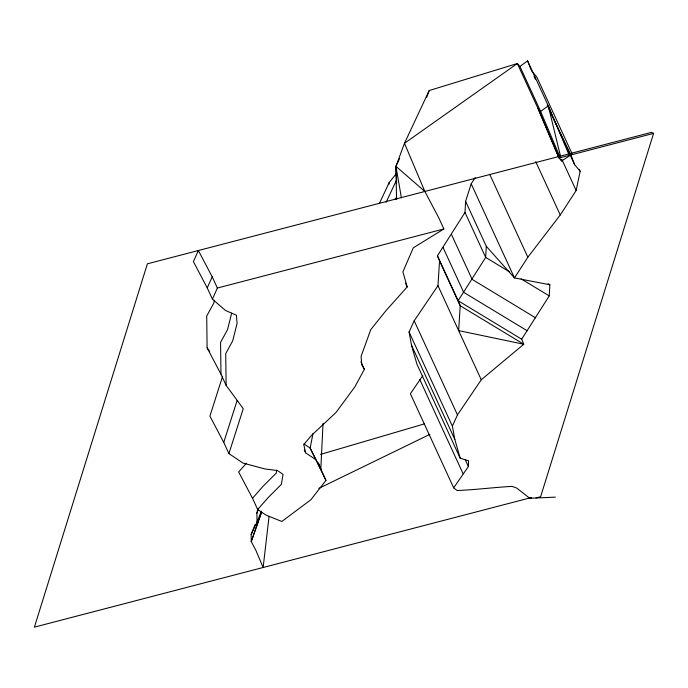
<?xml version="1.0" encoding="UTF-8"?>
<svg xmlns="http://www.w3.org/2000/svg" width="688" height="688" viewBox="0 0 688 688"><rect width="100%" height="100%" fill="white"/><g stroke="black" fill="none" stroke-linecap="round" stroke-linejoin="round"><path stroke-width="1.03" d="M555.405 497.14L529.734 498.284L516.722 488.076L512.13 486.373C493.76 487.371 475.46 489.839 457.064 490.51L453.676 487.844L468.399 466.516L468.58 460.84L460.177 458.191L416.894 364.09L411.527 345.299L409.085 332.012L414.185 320.797L437.972 285.675L439.546 260.821L437.448 255.79L465.002 212.463L465.613 201.352L471.194 183.816L475.262 177.513M246.442 463.153L238.659 472.002L252.513 498.275L257.682 509.516L265.964 515.071L281.813 521.47L310.916 499.737L325.974 480.405L320.806 469.173L323.042 423.301M465.613 201.352L486.287 246.295L485.676 257.407L458.122 300.733L460.22 305.764L458.647 330.618L523.783 344.241L521.676 339.21L458.122 300.733L437.448 255.79M521.676 339.21L549.239 295.892L549.85 284.772L548.035 283.671M269.034 516.593L263.143 567.497L255.824 550.202L251.24 541.585L251.154 534.473L255.11 524.531M276.714 470.136L276.206 473.138L263.126 486.21L252.513 498.275M388.858 184.461L389.202 182.518L396.331 173.625M312.997 433.492L310.125 448.077L325.974 480.405M251.154 534.473L257.02 522.063L256.899 513.248L257.742 509.06M486.287 246.295L514.469 277.918L527.842 257.217L560.256 214.974L576.157 190.516L580.147 171.26L579.262 169.317M214.458 300.252L213.693 303.331L206.71 316.093L207.105 347.861L220.96 374.134L226.128 385.366L243.251 408.672L228.923 453.624L243.045 463.093L265.009 468.967L277.359 470.54L283.06 474.367L281.375 484.378L268.294 497.45L257.682 509.516M231.65 313.203L227.539 329.604L220.564 342.366L220.96 374.134M530.637 497.742L34.4 627.146L147.378 263.822L651.381 132.388L653.6 133.377L540.622 496.71L535.961 497.923M222.611 376.267L209.909 416.111L223.755 442.393L228.923 453.624M223.755 442.393L237.111 400.502M256.899 513.248L258.241 509.309M261.354 512.526L251.24 541.585L261.621 512.242M426.629 97.533L429.226 90.524L517.342 63.52L519.947 66.469L540.622 111.413L559.593 156.124M257.02 522.063L261.371 511.124M207.243 287.894L212.205 276.8L198.35 250.527L193.397 261.621L207.243 287.894L212.411 299.125L225.423 310.443L236.44 315.233L237.076 323.412L232.707 340.844L225.724 353.598L226.128 385.366M212.411 299.125L217.374 288.04L212.205 276.8M460.177 458.191L454.811 439.408L452.369 426.113L457.46 414.898L481.256 379.776L523.783 344.241L460.22 305.764L439.546 260.821M429.226 90.524L404.475 143.293L395.944 166.333L396.563 199.563M399.539 158.653L395.944 166.333L396.632 182.913M379.294 203.631L389.202 182.518M386.106 202.306L396.46 180.239M360.916 361.819L364.365 369.31L354.888 386.828L335.942 412.559L311.475 435.418L303.795 444.551L305.584 452.799L315.293 459.309M422.767 375.648L410.392 393.734L453.676 487.844M394.62 199.615L396.692 197.284M519.947 66.469L527.593 60.854L548.267 105.797L552.051 115.593L570.877 154.955L561.657 160.983L559.052 158.034L538.016 108.472L517.342 63.52L404.475 143.293L424.866 191.453L438.712 217.735L443.88 228.966L413.299 247.818L402.884 271.889L407.193 286.93L385.684 311.002L370.78 329.595L361.105 356.307L361.733 364.855L364.365 369.31M580.147 171.26L574.661 164.75L570.877 154.955L568.658 153.957L548.267 105.797L540.622 111.413L538.016 108.472L559.052 158.034L653.6 133.377M318.793 488.394L429.888 434.36M529.734 498.284L531.738 497.605M320.436 454.424L424.608 423.825M217.374 288.04L443.88 228.966M549.85 284.772L514.469 277.918L471.194 183.816M509.283 271.7L485.676 257.407L465.002 212.463M521.083 278.846L549.239 295.892M535.711 317.882L472.149 279.405L451.474 234.462M527.223 330.782L463.66 292.305L442.995 247.362M303.95 443.932L310.125 448.077L320.806 469.173L318.57 463.127M424.866 191.453L395.944 166.333L401.396 197.791M531.377 70.64L536.872 77.151L572.115 153.794M207.105 347.861L209.651 351.31M534.017 76.385L535.341 79.249M547.218 105.066L574.661 164.75M561.872 159.478L576.157 190.516M535.711 161.62L560.256 214.974M489.916 174.752L527.842 257.217M437.972 285.675L481.256 379.776M405.464 283.181L407.193 286.93M414.185 320.797L457.46 414.898M409.085 332.012L452.369 426.113M465.277 459.722L468.399 466.516M411.527 345.299L454.811 439.408M419.835 379.69L463.11 473.791M304.294 449.995L305.584 452.799M317.779 462.405L320.806 469.173M560.832 159.04L561.657 160.983M527.593 60.854L530.998 69.669M548.267 105.797L560.651 156.821"/></g></svg>
